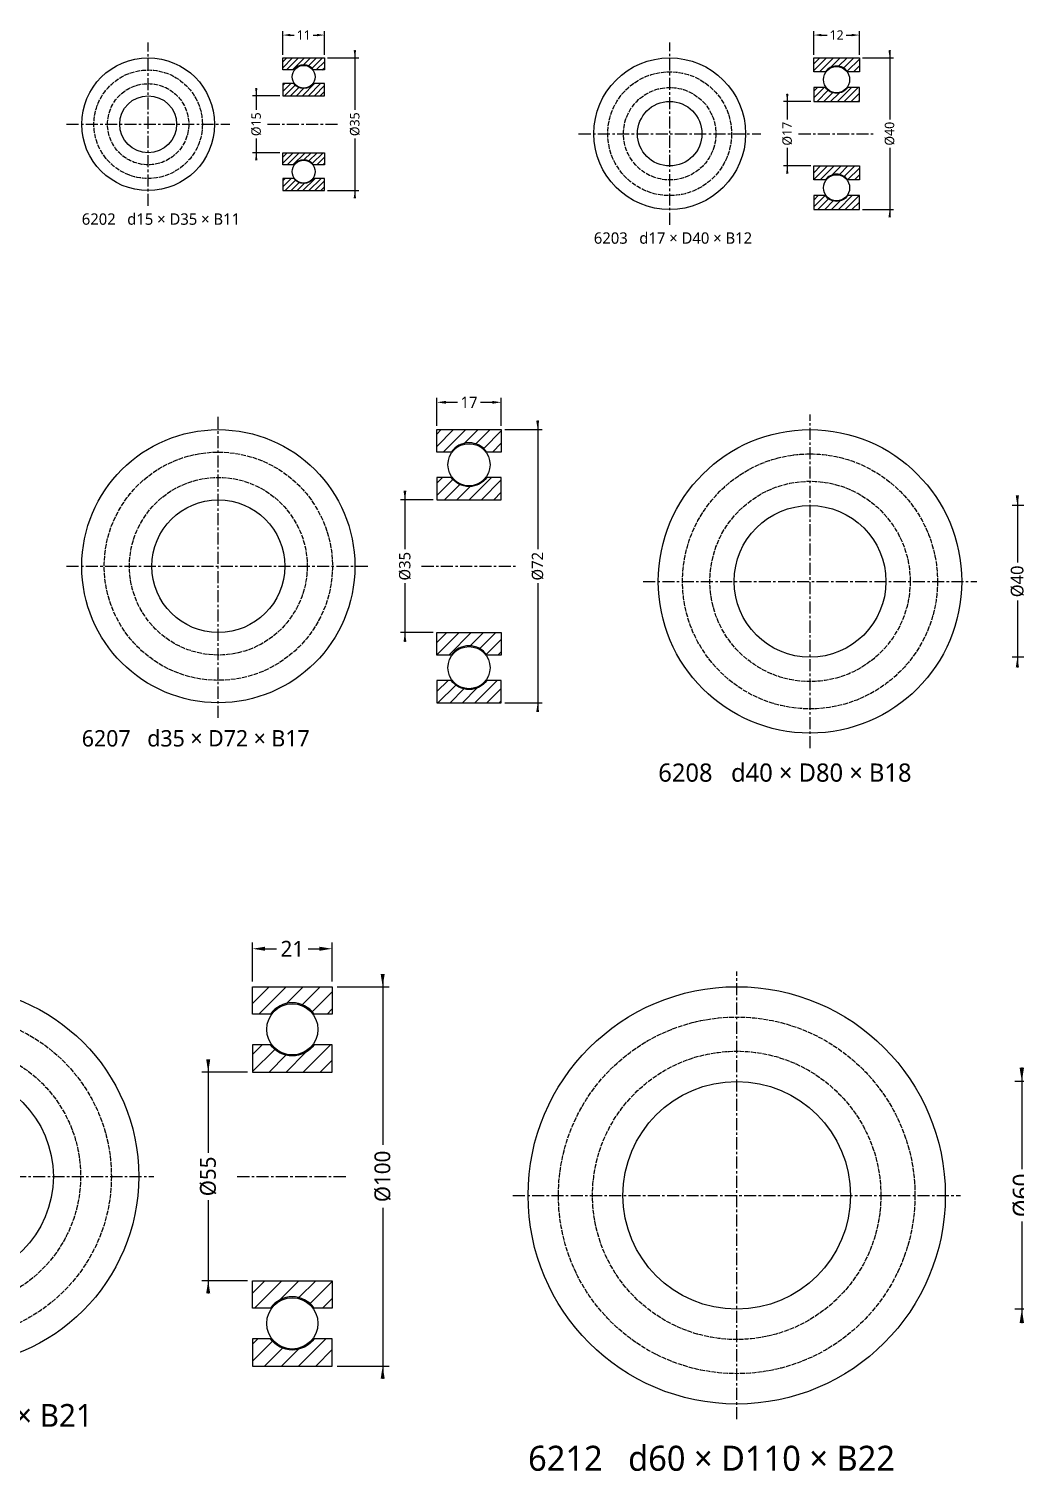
# Model space of a CAD drawing. Header units: millimetres. Extents: x -4 to 1088, y -943 to 2.
# Drawn here: x 256 to 516.1, y -378.5 to 1.6 of the extents above; entities that cross this region are included whole.
import ezdxf

# ---------------------------------------------------------------- set-up
doc = ezdxf.new("R2010")
doc.units = ezdxf.units.MM
doc.linetypes.add('CENTER', pattern=[5.08, 3.175, -0.635, 0.635, -0.635])
doc.linetypes.add('DASHED', pattern=[1.524, 1.27, -0.254])
for name, color, linetype in [('문자', 7, 'CONTINUOUS'), ('숨은선', 3, 'DASHED'), ('외형선', 7, 'CONTINUOUS'), ('중심선', 1, 'CENTER'), ('치수', 4, 'CONTINUOUS'), ('해칭', 8, 'CONTINUOUS')]:
    doc.layers.add(name, color=color, linetype=linetype)
doc.styles.add('CH_KOR', font='malgun.ttf')
doc.dimstyles.new('CH_DIM', dxfattribs={"dimtxt": 2.5, "dimasz": 2, "dimexe": 1, "dimexo": 0.8, "dimgap": 0.8, "dimtad": 1, "dimdec": 0, "dimtxsty": 'CH_KOR', "dimcen": 2.5, "dimclrd": 4, "dimclre": 4, "dimclrt": 4, "dimazin": 3, "dimtfac": 1, "dimtmove": 0, "dimatfit": 3})

# ---------------------------------------------------------------- blocks, each defined once
blk = doc.blocks.new('_CLOSEDFILLED')
at = {"color": 0, "linetype": 'BYBLOCK'}
blk.add_solid([(-1, 0.16), (0, 0), (-1, -0.16)], dxfattribs=at)
blk = doc.blocks.new('*D7')
at = {"color": 4}
for p, q in [((54.5, 19.5), (54.5, 3.75)), ((47.3, 17.5), (55.5, 17.5)), ((54.5, -3.75), (54.5, -19.5)), ((47.3, -17.5), (55.5, -17.5))]:
    blk.add_line(p, q, dxfattribs=at)
at = {"layer": 'Defpoints'}
for p in [(46.5, 17.5), (54.5, 17.5), (46.5, -17.5)]:
    blk.add_point(p, dxfattribs=at)
at = {"layer": '치수', "color": 4, "xscale": 2, "yscale": 2}
for p, rotation in [((54.5, 17.5), 270), ((54.5, -17.5), 90)]:
    blk.add_blockref('_CLOSEDFILLED', p, dxfattribs=dict(at, rotation=rotation))
at = {"layer": '치수', "color": 4, "insert": (54.5, 0), "char_height": 2.5, "attachment_point": 5, "rotation": 90, "style": 'CH_KOR'}
blk.add_mtext('Ø35', dxfattribs=at)
blk = doc.blocks.new('*D8')
at = {"color": 4}
for p, q in [((28.5, 9.5), (28.5, 3.75)), ((34.7, 7.5), (27.5, 7.5)), ((28.5, -3.75), (28.5, -9.5)), ((34.7, -7.5), (27.5, -7.5))]:
    blk.add_line(p, q, dxfattribs=at)
at = {"layer": 'Defpoints'}
for p in [(28.5, 7.5), (35.5, 7.5), (35.5, -7.5)]:
    blk.add_point(p, dxfattribs=at)
at = {"layer": '치수', "color": 4, "xscale": 2, "yscale": 2}
for p, rotation in [((28.5, 7.5), 270), ((28.5, -7.5), 90)]:
    blk.add_blockref('_CLOSEDFILLED', p, dxfattribs=dict(at, rotation=rotation))
at = {"layer": '치수', "color": 4, "insert": (28.5, 0), "char_height": 2.5, "attachment_point": 5, "rotation": 90, "style": 'CH_KOR'}
blk.add_mtext('Ø15', dxfattribs=at)
blk = doc.blocks.new('*D9')
at = {"color": 4}
for p, q in [((35.5, 18.3), (35.5, 24.5)), ((37.5, 23.5), (38.5, 23.5)), ((43.5, 23.5), (44.5, 23.5)), ((46.5, 18.3), (46.5, 24.5))]:
    blk.add_line(p, q, dxfattribs=at)
at = {"layer": 'Defpoints'}
for p in [(35.5, 23.5), (35.5, 17.5), (46.5, 17.5)]:
    blk.add_point(p, dxfattribs=at)
at = {"layer": '치수', "color": 4, "xscale": 2, "yscale": 2, "rotation": 180}
blk.add_blockref('_CLOSEDFILLED', (35.5, 23.5), dxfattribs=at)
at = {"layer": '치수', "color": 4, "xscale": 2, "yscale": 2}
blk.add_blockref('_CLOSEDFILLED', (46.5, 23.5), dxfattribs=at)
at = {"layer": '치수', "color": 4, "insert": (41, 23.5), "char_height": 2.5, "attachment_point": 5, "style": 'CH_KOR'}
blk.add_mtext('11', dxfattribs=at)
blk = doc.blocks.new('*D10')
at = {"color": 4}
for p, q in [((50.8, 20), (59, 20)), ((58, 22), (58, 3.75)), ((58, -3.75), (58, -22)), ((50.8, -20), (59, -20))]:
    blk.add_line(p, q, dxfattribs=at)
at = {"layer": 'Defpoints'}
for p in [(50, 20), (58, 20), (50, -20)]:
    blk.add_point(p, dxfattribs=at)
at = {"layer": '치수', "color": 4, "xscale": 2, "yscale": 2}
for p, rotation in [((58, 20), 270), ((58, -20), 90)]:
    blk.add_blockref('_CLOSEDFILLED', p, dxfattribs=dict(at, rotation=rotation))
at = {"layer": '치수', "color": 4, "insert": (58, 0), "char_height": 2.5, "attachment_point": 5, "rotation": 90, "style": 'CH_KOR'}
blk.add_mtext('Ø40', dxfattribs=at)
blk = doc.blocks.new('*D11')
at = {"color": 4}
for p, q in [((37.2, 8.5), (30, 8.5)), ((31, 10.5), (31, 3.75)), ((31, -3.75), (31, -10.5)), ((37.2, -8.5), (30, -8.5))]:
    blk.add_line(p, q, dxfattribs=at)
at = {"layer": 'Defpoints'}
for p in [(31, 8.5), (38, 8.5), (38, -8.5)]:
    blk.add_point(p, dxfattribs=at)
at = {"layer": '치수', "color": 4, "xscale": 2, "yscale": 2}
for p, rotation in [((31, 8.5), 270), ((31, -8.5), 90)]:
    blk.add_blockref('_CLOSEDFILLED', p, dxfattribs=dict(at, rotation=rotation))
at = {"layer": '치수', "color": 4, "insert": (31, 0), "char_height": 2.5, "attachment_point": 5, "rotation": 90, "style": 'CH_KOR'}
blk.add_mtext('Ø17', dxfattribs=at)
blk = doc.blocks.new('*D12')
at = {"color": 4}
for p, q in [((38, 20.8), (38, 27)), ((50, 20.8), (50, 27)), ((40, 26), (41.5, 26)), ((46.5, 26), (48, 26))]:
    blk.add_line(p, q, dxfattribs=at)
at = {"layer": 'Defpoints'}
for p in [(38, 26), (38, 20), (50, 20)]:
    blk.add_point(p, dxfattribs=at)
at = {"layer": '치수', "color": 4, "xscale": 2, "yscale": 2, "rotation": 180}
blk.add_blockref('_CLOSEDFILLED', (38, 26), dxfattribs=at)
at = {"layer": '치수', "color": 4, "xscale": 2, "yscale": 2}
blk.add_blockref('_CLOSEDFILLED', (50, 26), dxfattribs=at)
at = {"layer": '치수', "color": 4, "insert": (44, 26), "char_height": 2.5, "attachment_point": 5, "style": 'CH_KOR'}
blk.add_mtext('12', dxfattribs=at)
blk = doc.blocks.new('*D22')
at = {"color": 4}
for p, q in [((84.2, 38.4), (84.2, 4.5)), ((75.56, 36), (85.4, 36)), ((84.2, -4.5), (84.2, -38.4)), ((75.56, -36), (85.4, -36))]:
    blk.add_line(p, q, dxfattribs=at)
at = {"layer": 'Defpoints'}
for p in [(74.6, 36), (84.2, 36), (74.6, -36)]:
    blk.add_point(p, dxfattribs=at)
at = {"layer": '치수', "color": 4, "xscale": 2.4, "yscale": 2.4}
for p, rotation in [((84.2, 36), 270), ((84.2, -36), 90)]:
    blk.add_blockref('_CLOSEDFILLED', p, dxfattribs=dict(at, rotation=rotation))
at = {"layer": '치수', "color": 4, "insert": (84.2, 0), "char_height": 3, "attachment_point": 5, "rotation": 90, "style": 'CH_KOR'}
blk.add_mtext('Ø72', dxfattribs=at)
blk = doc.blocks.new('*D23')
at = {"color": 4}
for p, q in [((49.2, 19.9), (49.2, 4.5)), ((56.64, 17.5), (48, 17.5)), ((49.2, -4.5), (49.2, -19.9)), ((56.64, -17.5), (48, -17.5))]:
    blk.add_line(p, q, dxfattribs=at)
at = {"layer": 'Defpoints'}
for p in [(49.2, 17.5), (57.6, 17.5), (57.6, -17.5)]:
    blk.add_point(p, dxfattribs=at)
at = {"layer": '치수', "color": 4, "xscale": 2.4, "yscale": 2.4}
for p, rotation in [((49.2, 17.5), 270), ((49.2, -17.5), 90)]:
    blk.add_blockref('_CLOSEDFILLED', p, dxfattribs=dict(at, rotation=rotation))
at = {"layer": '치수', "color": 4, "insert": (49.2, 0), "char_height": 3, "attachment_point": 5, "rotation": 90, "style": 'CH_KOR'}
blk.add_mtext('Ø35', dxfattribs=at)
blk = doc.blocks.new('*D24')
at = {"color": 4}
for p, q in [((57.6, 36.96), (57.6, 44.4)), ((60, 43.2), (63.1, 43.2)), ((69.1, 43.2), (72.2, 43.2)), ((74.6, 36.96), (74.6, 44.4))]:
    blk.add_line(p, q, dxfattribs=at)
at = {"layer": 'Defpoints'}
for p in [(57.6, 43.2), (57.6, 36), (74.6, 36)]:
    blk.add_point(p, dxfattribs=at)
at = {"layer": '치수', "color": 4, "xscale": 2.4, "yscale": 2.4, "rotation": 180}
blk.add_blockref('_CLOSEDFILLED', (57.6, 43.2), dxfattribs=at)
at = {"layer": '치수', "color": 4, "xscale": 2.4, "yscale": 2.4}
blk.add_blockref('_CLOSEDFILLED', (74.6, 43.2), dxfattribs=at)
at = {"layer": '치수', "color": 4, "insert": (66.1, 43.2), "char_height": 3, "attachment_point": 5, "style": 'CH_KOR'}
blk.add_mtext('17', dxfattribs=at)
blk = doc.blocks.new('*D25')
at = {"color": 4}
for p, q in [((92.67, 42.67), (92.67, 5)), ((83.07, 40), (94, 40)), ((92.67, -5), (92.67, -42.67)), ((83.07, -40), (94, -40))]:
    blk.add_line(p, q, dxfattribs=at)
at = {"layer": 'Defpoints'}
for p in [(82, 40), (92.67, 40), (82, -40)]:
    blk.add_point(p, dxfattribs=at)
at = {"layer": '치수', "color": 4, "xscale": 2.6666666666666665, "yscale": 2.6666666666666665}
for p, rotation in [((92.67, 40), 270), ((92.67, -40), 90)]:
    blk.add_blockref('_CLOSEDFILLED', p, dxfattribs=dict(at, rotation=rotation))
at = {"layer": '치수', "color": 4, "insert": (92.67, 0), "char_height": 3.333, "attachment_point": 5, "rotation": 90, "style": 'CH_KOR'}
blk.add_mtext('Ø80', dxfattribs=at)
blk = doc.blocks.new('*D26')
at = {"color": 4}
for p, q in [((62.93, 20), (53.33, 20)), ((54.67, 22.67), (54.67, 5)), ((54.67, -5), (54.67, -22.67)), ((62.93, -20), (53.33, -20))]:
    blk.add_line(p, q, dxfattribs=at)
at = {"layer": 'Defpoints'}
for p in [(54.67, 20), (64, 20), (64, -20)]:
    blk.add_point(p, dxfattribs=at)
at = {"layer": '치수', "color": 4, "xscale": 2.6666666666666665, "yscale": 2.6666666666666665}
for p, rotation in [((54.67, 20), 270), ((54.67, -20), 90)]:
    blk.add_blockref('_CLOSEDFILLED', p, dxfattribs=dict(at, rotation=rotation))
at = {"layer": '치수', "color": 4, "insert": (54.67, 0), "char_height": 3.333, "attachment_point": 5, "rotation": 90, "style": 'CH_KOR'}
blk.add_mtext('Ø40', dxfattribs=at)
blk = doc.blocks.new('*D27')
at = {"color": 4}
for p, q in [((64, 41.07), (64, 49.33)), ((66.67, 48), (69.67, 48)), ((76.33, 48), (79.33, 48)), ((82, 41.07), (82, 49.33))]:
    blk.add_line(p, q, dxfattribs=at)
at = {"layer": 'Defpoints'}
for p in [(64, 48), (64, 40), (82, 40)]:
    blk.add_point(p, dxfattribs=at)
at = {"layer": '치수', "color": 4, "xscale": 2.6666666666666665, "yscale": 2.6666666666666665, "rotation": 180}
blk.add_blockref('_CLOSEDFILLED', (64, 48), dxfattribs=at)
at = {"layer": '치수', "color": 4, "xscale": 2.6666666666666665, "yscale": 2.6666666666666665}
blk.add_blockref('_CLOSEDFILLED', (82, 48), dxfattribs=at)
at = {"layer": '치수', "color": 4, "insert": (73, 48), "char_height": 3.333, "attachment_point": 5, "style": 'CH_KOR'}
blk.add_mtext('18', dxfattribs=at)
blk = doc.blocks.new('*D34')
at = {"color": 4}
for p, q in [((114.33, 53.33), (114.33, 8.33)), ((102.33, 50), (116, 50)), ((114.33, -8.33), (114.33, -53.33)), ((102.33, -50), (116, -50))]:
    blk.add_line(p, q, dxfattribs=at)
at = {"layer": 'Defpoints'}
for p in [(101, 50), (114.33, 50), (101, -50)]:
    blk.add_point(p, dxfattribs=at)
at = {"layer": '치수', "color": 4, "xscale": 3.3333333333333335, "yscale": 3.3333333333333335}
for p, rotation in [((114.33, 50), 270), ((114.33, -50), 90)]:
    blk.add_blockref('_CLOSEDFILLED', p, dxfattribs=dict(at, rotation=rotation))
at = {"layer": '치수', "color": 4, "insert": (114.33, 0), "char_height": 4.167, "attachment_point": 5, "rotation": 90, "style": 'CH_KOR'}
blk.add_mtext('Ø100', dxfattribs=at)
blk = doc.blocks.new('*D35')
at = {"color": 4}
for p, q in [((68.33, 30.83), (68.33, 6.25)), ((78.67, 27.5), (66.67, 27.5)), ((68.33, -6.25), (68.33, -30.83)), ((78.67, -27.5), (66.67, -27.5))]:
    blk.add_line(p, q, dxfattribs=at)
at = {"layer": 'Defpoints'}
for p in [(68.33, 27.5), (80, 27.5), (80, -27.5)]:
    blk.add_point(p, dxfattribs=at)
at = {"layer": '치수', "color": 4, "xscale": 3.3333333333333335, "yscale": 3.3333333333333335}
for p, rotation in [((68.33, 27.5), 270), ((68.33, -27.5), 90)]:
    blk.add_blockref('_CLOSEDFILLED', p, dxfattribs=dict(at, rotation=rotation))
at = {"layer": '치수', "color": 4, "insert": (68.33, 0), "char_height": 4.167, "attachment_point": 5, "rotation": 90, "style": 'CH_KOR'}
blk.add_mtext('Ø55', dxfattribs=at)
blk = doc.blocks.new('*D36')
at = {"color": 4}
for p, q in [((80, 51.33), (80, 61.67)), ((101, 51.33), (101, 61.67)), ((83.33, 60), (86.33, 60)), ((94.67, 60), (97.67, 60))]:
    blk.add_line(p, q, dxfattribs=at)
at = {"layer": 'Defpoints'}
for p in [(80, 60), (80, 50), (101, 50)]:
    blk.add_point(p, dxfattribs=at)
at = {"layer": '치수', "color": 4, "xscale": 3.3333333333333335, "yscale": 3.3333333333333335, "rotation": 180}
blk.add_blockref('_CLOSEDFILLED', (80, 60), dxfattribs=at)
at = {"layer": '치수', "color": 4, "xscale": 3.3333333333333335, "yscale": 3.3333333333333335}
blk.add_blockref('_CLOSEDFILLED', (101, 60), dxfattribs=at)
at = {"layer": '치수', "color": 4, "insert": (90.5, 60), "char_height": 4.167, "attachment_point": 5, "style": 'CH_KOR'}
blk.add_mtext('21', dxfattribs=at)
blk = doc.blocks.new('*D37')
at = {"color": 4}
for p, q in [((124.67, 58.67), (124.67, 9.17)), ((111.47, 55), (126.5, 55)), ((124.67, -9.17), (124.67, -58.67)), ((111.47, -55), (126.5, -55))]:
    blk.add_line(p, q, dxfattribs=at)
at = {"layer": 'Defpoints'}
for p in [(110, 55), (124.67, 55), (110, -55)]:
    blk.add_point(p, dxfattribs=at)
at = {"layer": '치수', "color": 4, "xscale": 3.6666666666666665, "yscale": 3.6666666666666665}
for p, rotation in [((124.67, 55), 270), ((124.67, -55), 90)]:
    blk.add_blockref('_CLOSEDFILLED', p, dxfattribs=dict(at, rotation=rotation))
at = {"layer": '치수', "color": 4, "insert": (124.67, 0), "char_height": 4.583, "attachment_point": 5, "rotation": 90, "style": 'CH_KOR'}
blk.add_mtext('Ø110', dxfattribs=at)
blk = doc.blocks.new('*D38')
at = {"color": 4}
for p, q in [((75.17, 33.67), (75.17, 6.88)), ((86.53, 30), (73.33, 30)), ((75.17, -6.87), (75.17, -33.67)), ((86.53, -30), (73.33, -30))]:
    blk.add_line(p, q, dxfattribs=at)
at = {"layer": 'Defpoints'}
for p in [(75.17, 30), (88, 30), (88, -30)]:
    blk.add_point(p, dxfattribs=at)
at = {"layer": '치수', "color": 4, "xscale": 3.6666666666666665, "yscale": 3.6666666666666665}
for p, rotation in [((75.17, 30), 270), ((75.17, -30), 90)]:
    blk.add_blockref('_CLOSEDFILLED', p, dxfattribs=dict(at, rotation=rotation))
at = {"layer": '치수', "color": 4, "insert": (75.17, 0), "char_height": 4.583, "attachment_point": 5, "rotation": 90, "style": 'CH_KOR'}
blk.add_mtext('Ø60', dxfattribs=at)
blk = doc.blocks.new('*D39')
at = {"color": 4}
for p, q in [((88, 56.47), (88, 67.83)), ((91.67, 66), (94.42, 66)), ((103.58, 66), (106.33, 66)), ((110, 56.47), (110, 67.83))]:
    blk.add_line(p, q, dxfattribs=at)
at = {"layer": 'Defpoints'}
for p in [(88, 66), (88, 55), (110, 55)]:
    blk.add_point(p, dxfattribs=at)
at = {"layer": '치수', "color": 4, "xscale": 3.6666666666666665, "yscale": 3.6666666666666665, "rotation": 180}
blk.add_blockref('_CLOSEDFILLED', (88, 66), dxfattribs=at)
at = {"layer": '치수', "color": 4, "xscale": 3.6666666666666665, "yscale": 3.6666666666666665}
blk.add_blockref('_CLOSEDFILLED', (110, 66), dxfattribs=at)
at = {"layer": '치수', "color": 4, "insert": (99, 66), "char_height": 4.583, "attachment_point": 5, "style": 'CH_KOR'}
blk.add_mtext('22', dxfattribs=at)
blk = doc.blocks.new('BRG_6202')
at = {"layer": '해칭'}
h = blk.add_hatch(dxfattribs=at)
h.set_pattern_fill('ANSI31', scale=0.35)
h.paths.add_polyline_path([(35.5, 17.5), (46.5, 17.5), (46.5, 14.3), (43.55, 14.3, 0.51797), (38.45, 14.3), (35.5, 14.3)])
h = blk.add_hatch(dxfattribs=at)
h.set_pattern_fill('ANSI31', scale=0.35)
h.paths.add_polyline_path([(35.5, 7.5), (46.5, 7.5), (46.5, 10.7), (43.55, 10.7, -0.51797), (38.45, 10.7), (35.5, 10.7)])
h = blk.add_hatch(dxfattribs=at)
h.set_pattern_fill('ANSI31', scale=0.35)
h.paths.add_polyline_path([(35.5, -7.5), (46.5, -7.5), (46.5, -10.7), (43.55, -10.7, 0.51797), (38.45, -10.7), (35.5, -10.7)])
h = blk.add_hatch(dxfattribs=at)
h.set_pattern_fill('ANSI31', scale=0.35)
h.paths.add_polyline_path([(35.5, -17.5), (46.5, -17.5), (46.5, -14.3), (43.55, -14.3, -0.51797), (38.45, -14.3), (35.5, -14.3)])
at = {"layer": '숨은선'}
for radius in [14.3, 10.7]:
    blk.add_circle((0, 0), radius, dxfattribs=at)
at = {"layer": '외형선'}
for points in [[(35.5, 17.5), (46.5, 17.5), (46.5, 14.3), (43.55, 14.3, 0.51797), (38.45, 14.3), (35.5, 14.3)], [(35.5, 7.5), (46.5, 7.5), (46.5, 10.7), (43.55, 10.7, -0.51797), (38.45, 10.7), (35.5, 10.7)], [(35.5, -7.5), (46.5, -7.5), (46.5, -10.7), (43.55, -10.7, 0.51797), (38.45, -10.7), (35.5, -10.7)], [(35.5, -17.5), (46.5, -17.5), (46.5, -14.3), (43.55, -14.3, -0.51797), (38.45, -14.3), (35.5, -14.3)]]:
    blk.add_lwpolyline(points, format="xyb", close=True, dxfattribs=at)
for centre, radius in [((0, 0), 17.5), ((41, 12.5), 3), ((0, 0), 7.5), ((41, -12.5), 3)]:
    blk.add_circle(centre, radius, dxfattribs=at)
at = {"layer": '중심선'}
for p, q in [((0, -21.5), (0, 21.5)), ((-21.5, 0), (21.5, 0)), ((31.5, 0), (50.5, 0))]:
    blk.add_line(p, q, dxfattribs=at)
at = {"layer": '문자', "style": 'CH_KOR'}
blk.add_text('6202   d15 × D35 × B11', height=3, dxfattribs=at).set_placement((-17.5, -26.5))
at = {"layer": '치수'}
dim = blk.add_linear_dim(base=(35.5, 23.5), p1=(35.5, 17.5), p2=(46.5, 17.5), dimstyle='CH_DIM', override={"dimscale": 1}, dxfattribs=at)
dim.commit()
dim.dimension.update_dxf_attribs({"geometry": '*D9', "text_midpoint": (41, 23.5)})
for base, p1, p2, text, picture, middle in [((54.5, 17.5), (46.5, 17.5), (46.5, -17.5), 'Ø35', '*D7', (54.5, 0)), ((28.5, 7.5), (35.5, 7.5), (35.5, -7.5), 'Ø15', '*D8', (28.5, 0))]:
    dim = blk.add_linear_dim(base=base, p1=p1, p2=p2, angle=90, text=text, dimstyle='CH_DIM', override={"dimscale": 1}, dxfattribs=at)
    dim.commit()
    dim.dimension.update_dxf_attribs({"geometry": picture, "text_midpoint": middle})
blk = doc.blocks.new('BRG_6203')
at = {"layer": '해칭'}
h = blk.add_hatch(dxfattribs=at)
h.set_pattern_fill('ANSI31', scale=0.4)
h.paths.add_polyline_path([(38, 20), (50, 20), (50, 16.32), (46.93, 16.32, 0.51797), (41.07, 16.32), (38, 16.32)])
h = blk.add_hatch(dxfattribs=at)
h.set_pattern_fill('ANSI31', scale=0.4)
h.paths.add_polyline_path([(38, 8.5), (50, 8.5), (50, 12.18), (46.93, 12.18, -0.51797), (41.07, 12.18), (38, 12.18)])
h = blk.add_hatch(dxfattribs=at)
h.set_pattern_fill('ANSI31', scale=0.4)
h.paths.add_polyline_path([(38, -8.5), (50, -8.5), (50, -12.18), (46.93, -12.18, 0.51797), (41.07, -12.18), (38, -12.18)])
h = blk.add_hatch(dxfattribs=at)
h.set_pattern_fill('ANSI31', scale=0.4)
h.paths.add_polyline_path([(38, -20), (50, -20), (50, -16.32), (46.93, -16.32, -0.51797), (41.07, -16.32), (38, -16.32)])
at = {"layer": '숨은선'}
for radius in [16.32, 12.18]:
    blk.add_circle((0, 0), radius, dxfattribs=at)
at = {"layer": '외형선'}
for points in [[(38, 20), (50, 20), (50, 16.32), (46.93, 16.32, 0.51797), (41.07, 16.32), (38, 16.32)], [(38, 8.5), (50, 8.5), (50, 12.18), (46.93, 12.18, -0.51797), (41.07, 12.18), (38, 12.18)], [(38, -8.5), (50, -8.5), (50, -12.18), (46.93, -12.18, 0.51797), (41.07, -12.18), (38, -12.18)], [(38, -20), (50, -20), (50, -16.32), (46.93, -16.32, -0.51797), (41.07, -16.32), (38, -16.32)]]:
    blk.add_lwpolyline(points, format="xyb", close=True, dxfattribs=at)
for centre, radius in [((0, 0), 20), ((44, 14.25), 3.45), ((0, 0), 8.5), ((44, -14.25), 3.45)]:
    blk.add_circle(centre, radius, dxfattribs=at)
at = {"layer": '중심선'}
for p, q in [((0, -24), (0, 24)), ((-24, 0), (24, 0)), ((34, 0), (54, 0))]:
    blk.add_line(p, q, dxfattribs=at)
at = {"layer": '문자', "style": 'CH_KOR'}
blk.add_text('6203   d17 × D40 × B12', height=3, dxfattribs=at).set_placement((-20, -29))
at = {"layer": '치수'}
dim = blk.add_linear_dim(base=(38, 26), p1=(38, 20), p2=(50, 20), dimstyle='CH_DIM', override={"dimscale": 1}, dxfattribs=at)
dim.commit()
dim.dimension.update_dxf_attribs({"geometry": '*D12', "text_midpoint": (44, 26)})
for base, p1, p2, text, picture, middle in [((58, 20), (50, 20), (50, -20), 'Ø40', '*D10', (58, 0)), ((31, 8.5), (38, 8.5), (38, -8.5), 'Ø17', '*D11', (31, 0))]:
    dim = blk.add_linear_dim(base=base, p1=p1, p2=p2, angle=90, text=text, dimstyle='CH_DIM', override={"dimscale": 1}, dxfattribs=at)
    dim.commit()
    dim.dimension.update_dxf_attribs({"geometry": picture, "text_midpoint": middle})
blk = doc.blocks.new('BRG_6207')
at = {"layer": '해칭'}
h = blk.add_hatch(dxfattribs=at)
h.set_pattern_fill('ANSI31', scale=0.72)
h.paths.add_polyline_path([(57.6, 36), (74.6, 36), (74.6, 30.08), (70.81, 30.08, 0.51797), (61.39, 30.08), (57.6, 30.08)])
h = blk.add_hatch(dxfattribs=at)
h.set_pattern_fill('ANSI31', scale=0.72)
h.paths.add_polyline_path([(57.6, 17.5), (74.6, 17.5), (74.6, 23.42), (70.81, 23.42, -0.51797), (61.39, 23.42), (57.6, 23.42)])
h = blk.add_hatch(dxfattribs=at)
h.set_pattern_fill('ANSI31', scale=0.72)
h.paths.add_polyline_path([(57.6, -17.5), (74.6, -17.5), (74.6, -23.42), (70.81, -23.42, 0.51797), (61.39, -23.42), (57.6, -23.42)])
h = blk.add_hatch(dxfattribs=at)
h.set_pattern_fill('ANSI31', scale=0.72)
h.paths.add_polyline_path([(57.6, -36), (74.6, -36), (74.6, -30.08), (70.81, -30.08, -0.51797), (61.39, -30.08), (57.6, -30.08)])
at = {"layer": '숨은선'}
for radius in [30.08, 23.42]:
    blk.add_circle((0, 0), radius, dxfattribs=at)
at = {"layer": '외형선'}
for points in [[(57.6, 36), (74.6, 36), (74.6, 30.08), (70.81, 30.08, 0.51797), (61.39, 30.08), (57.6, 30.08)], [(57.6, 17.5), (74.6, 17.5), (74.6, 23.42), (70.81, 23.42, -0.51797), (61.39, 23.42), (57.6, 23.42)], [(57.6, -17.5), (74.6, -17.5), (74.6, -23.42), (70.81, -23.42, 0.51797), (61.39, -23.42), (57.6, -23.42)], [(57.6, -36), (74.6, -36), (74.6, -30.08), (70.81, -30.08, -0.51797), (61.39, -30.08), (57.6, -30.08)]]:
    blk.add_lwpolyline(points, format="xyb", close=True, dxfattribs=at)
for centre, radius in [((0, 0), 36), ((66.1, 26.75), 5.55), ((0, 0), 17.5), ((66.1, -26.75), 5.55)]:
    blk.add_circle(centre, radius, dxfattribs=at)
at = {"layer": '중심선'}
for p, q in [((0, -40), (0, 40)), ((-40, 0), (40, 0)), ((53.6, 0), (78.6, 0))]:
    blk.add_line(p, q, dxfattribs=at)
at = {"layer": '문자', "style": 'CH_KOR'}
blk.add_text('6207   d35 × D72 × B17', height=4.32, dxfattribs=at).set_placement((-36, -47.52))
at = {"layer": '치수'}
dim = blk.add_linear_dim(base=(57.6, 43.2), p1=(57.6, 36), p2=(74.6, 36), dimstyle='CH_DIM', override={"dimscale": 1.2}, dxfattribs=at)
dim.commit()
dim.dimension.update_dxf_attribs({"geometry": '*D24', "text_midpoint": (66.1, 43.2)})
for base, p1, p2, text, picture, middle in [((84.2, 36), (74.6, 36), (74.6, -36), 'Ø72', '*D22', (84.2, 0)), ((49.2, 17.5), (57.6, 17.5), (57.6, -17.5), 'Ø35', '*D23', (49.2, 0))]:
    dim = blk.add_linear_dim(base=base, p1=p1, p2=p2, angle=90, text=text, dimstyle='CH_DIM', override={"dimscale": 1.2}, dxfattribs=at)
    dim.commit()
    dim.dimension.update_dxf_attribs({"geometry": picture, "text_midpoint": middle})
blk = doc.blocks.new('BRG_6208')
at = {"layer": '해칭'}
h = blk.add_hatch(dxfattribs=at)
h.set_pattern_fill('ANSI31', scale=0.8)
h.paths.add_polyline_path([(64, 40), (82, 40), (82, 33.6), (78.1, 33.6, 0.51797), (67.9, 33.6), (64, 33.6)])
h = blk.add_hatch(dxfattribs=at)
h.set_pattern_fill('ANSI31', scale=0.8)
h.paths.add_polyline_path([(64, 20), (82, 20), (82, 26.4), (78.1, 26.4, -0.51797), (67.9, 26.4), (64, 26.4)])
h = blk.add_hatch(dxfattribs=at)
h.set_pattern_fill('ANSI31', scale=0.8)
h.paths.add_polyline_path([(64, -20), (82, -20), (82, -26.4), (78.1, -26.4, 0.51797), (67.9, -26.4), (64, -26.4)])
h = blk.add_hatch(dxfattribs=at)
h.set_pattern_fill('ANSI31', scale=0.8)
h.paths.add_polyline_path([(64, -40), (82, -40), (82, -33.6), (78.1, -33.6, -0.51797), (67.9, -33.6), (64, -33.6)])
at = {"layer": '숨은선'}
for radius in [33.6, 26.4]:
    blk.add_circle((0, 0), radius, dxfattribs=at)
at = {"layer": '외형선'}
for points in [[(64, 40), (82, 40), (82, 33.6), (78.1, 33.6, 0.51797), (67.9, 33.6), (64, 33.6)], [(64, 20), (82, 20), (82, 26.4), (78.1, 26.4, -0.51797), (67.9, 26.4), (64, 26.4)], [(64, -20), (82, -20), (82, -26.4), (78.1, -26.4, 0.51797), (67.9, -26.4), (64, -26.4)], [(64, -40), (82, -40), (82, -33.6), (78.1, -33.6, -0.51797), (67.9, -33.6), (64, -33.6)]]:
    blk.add_lwpolyline(points, format="xyb", close=True, dxfattribs=at)
for centre, radius in [((0, 0), 40), ((73, 30), 6), ((0, 0), 20), ((73, -30), 6)]:
    blk.add_circle(centre, radius, dxfattribs=at)
at = {"layer": '중심선'}
for p, q in [((0, -44), (0, 44)), ((-44, 0), (44, 0)), ((60, 0), (86, 0))]:
    blk.add_line(p, q, dxfattribs=at)
at = {"layer": '문자', "style": 'CH_KOR'}
blk.add_text('6208   d40 × D80 × B18', height=4.8, dxfattribs=at).set_placement((-40, -52.8))
at = {"layer": '치수'}
dim = blk.add_linear_dim(base=(64, 48), p1=(64, 40), p2=(82, 40), dimstyle='CH_DIM', override={"dimscale": 1.333333}, dxfattribs=at)
dim.commit()
dim.dimension.update_dxf_attribs({"geometry": '*D27', "text_midpoint": (73, 48)})
for base, p1, p2, text, picture, middle in [((92.67, 40), (82, 40), (82, -40), 'Ø80', '*D25', (92.67, 0)), ((54.67, 20), (64, 20), (64, -20), 'Ø40', '*D26', (54.67, 0))]:
    dim = blk.add_linear_dim(base=base, p1=p1, p2=p2, angle=90, text=text, dimstyle='CH_DIM', override={"dimscale": 1.333333}, dxfattribs=at)
    dim.commit()
    dim.dimension.update_dxf_attribs({"geometry": picture, "text_midpoint": middle})
blk = doc.blocks.new('BRG_6211')
at = {"layer": '해칭'}
h = blk.add_hatch(dxfattribs=at)
h.set_pattern_fill('ANSI31')
h.paths.add_polyline_path([(80, 50), (101, 50), (101, 42.8), (96.23, 42.8, 0.51797), (84.77, 42.8), (80, 42.8)])
h = blk.add_hatch(dxfattribs=at)
h.set_pattern_fill('ANSI31')
h.paths.add_polyline_path([(80, 27.5), (101, 27.5), (101, 34.7), (96.23, 34.7, -0.51797), (84.77, 34.7), (80, 34.7)])
h = blk.add_hatch(dxfattribs=at)
h.set_pattern_fill('ANSI31')
h.paths.add_polyline_path([(80, -27.5), (101, -27.5), (101, -34.7), (96.23, -34.7, 0.51797), (84.77, -34.7), (80, -34.7)])
h = blk.add_hatch(dxfattribs=at)
h.set_pattern_fill('ANSI31')
h.paths.add_polyline_path([(80, -50), (101, -50), (101, -42.8), (96.23, -42.8, -0.51797), (84.77, -42.8), (80, -42.8)])
at = {"layer": '숨은선'}
for radius in [42.8, 34.7]:
    blk.add_circle((0, 0), radius, dxfattribs=at)
at = {"layer": '외형선'}
for points in [[(80, 50), (101, 50), (101, 42.8), (96.23, 42.8, 0.51797), (84.77, 42.8), (80, 42.8)], [(80, 27.5), (101, 27.5), (101, 34.7), (96.23, 34.7, -0.51797), (84.77, 34.7), (80, 34.7)], [(80, -27.5), (101, -27.5), (101, -34.7), (96.23, -34.7, 0.51797), (84.77, -34.7), (80, -34.7)], [(80, -50), (101, -50), (101, -42.8), (96.23, -42.8, -0.51797), (84.77, -42.8), (80, -42.8)]]:
    blk.add_lwpolyline(points, format="xyb", close=True, dxfattribs=at)
for centre, radius in [((0, 0), 50), ((90.5, 38.75), 6.75), ((0, 0), 27.5), ((90.5, -38.75), 6.75)]:
    blk.add_circle(centre, radius, dxfattribs=at)
at = {"layer": '중심선'}
for p, q in [((0, -54), (0, 54)), ((-54, 0), (54, 0)), ((76, 0), (105, 0))]:
    blk.add_line(p, q, dxfattribs=at)
at = {"layer": '문자', "style": 'CH_KOR'}
blk.add_text('6211   d55 × D100 × B21', height=6, dxfattribs=at).set_placement((-50, -66))
at = {"layer": '치수'}
dim = blk.add_linear_dim(base=(80, 60), p1=(80, 50), p2=(101, 50), dimstyle='CH_DIM', override={"dimscale": 1.666667}, dxfattribs=at)
dim.commit()
dim.dimension.update_dxf_attribs({"geometry": '*D36', "text_midpoint": (90.5, 60)})
for base, p1, p2, text, picture, middle in [((114.33, 50), (101, 50), (101, -50), 'Ø100', '*D34', (114.33, 0)), ((68.33, 27.5), (80, 27.5), (80, -27.5), 'Ø55', '*D35', (68.33, 0))]:
    dim = blk.add_linear_dim(base=base, p1=p1, p2=p2, angle=90, text=text, dimstyle='CH_DIM', override={"dimscale": 1.666667}, dxfattribs=at)
    dim.commit()
    dim.dimension.update_dxf_attribs({"geometry": picture, "text_midpoint": middle})
blk = doc.blocks.new('BRG_6212')
at = {"layer": '해칭'}
h = blk.add_hatch(dxfattribs=at)
h.set_pattern_fill('ANSI31', scale=1.1)
h.paths.add_polyline_path([(88, 55), (110, 55), (110, 47), (105.37, 47, 0.51797), (92.63, 47), (88, 47)])
h = blk.add_hatch(dxfattribs=at)
h.set_pattern_fill('ANSI31', scale=1.1)
h.paths.add_polyline_path([(88, 30), (110, 30), (110, 38), (105.37, 38, -0.51797), (92.63, 38), (88, 38)])
h = blk.add_hatch(dxfattribs=at)
h.set_pattern_fill('ANSI31', scale=1.1)
h.paths.add_polyline_path([(88, -30), (110, -30), (110, -38), (105.37, -38, 0.51797), (92.63, -38), (88, -38)])
h = blk.add_hatch(dxfattribs=at)
h.set_pattern_fill('ANSI31', scale=1.1)
h.paths.add_polyline_path([(88, -55), (110, -55), (110, -47), (105.37, -47, -0.51797), (92.63, -47), (88, -47)])
at = {"layer": '숨은선'}
for radius in [47, 38]:
    blk.add_circle((0, 0), radius, dxfattribs=at)
at = {"layer": '외형선'}
for points in [[(88, 55), (110, 55), (110, 47), (105.37, 47, 0.51797), (92.63, 47), (88, 47)], [(88, 30), (110, 30), (110, 38), (105.37, 38, -0.51797), (92.63, 38), (88, 38)], [(88, -30), (110, -30), (110, -38), (105.37, -38, 0.51797), (92.63, -38), (88, -38)], [(88, -55), (110, -55), (110, -47), (105.37, -47, -0.51797), (92.63, -47), (88, -47)]]:
    blk.add_lwpolyline(points, format="xyb", close=True, dxfattribs=at)
for centre, radius in [((0, 0), 55), ((99, 42.5), 7.5), ((0, 0), 30), ((99, -42.5), 7.5)]:
    blk.add_circle(centre, radius, dxfattribs=at)
at = {"layer": '중심선'}
for p, q in [((0, -59), (0, 59)), ((-59, 0), (59, 0)), ((84, 0), (114, 0))]:
    blk.add_line(p, q, dxfattribs=at)
at = {"layer": '문자', "style": 'CH_KOR'}
blk.add_text('6212   d60 × D110 × B22', height=6.6, dxfattribs=at).set_placement((-55, -72.6))
at = {"layer": '치수'}
dim = blk.add_linear_dim(base=(88, 66), p1=(88, 55), p2=(110, 55), dimstyle='CH_DIM', override={"dimscale": 1.833333}, dxfattribs=at)
dim.commit()
dim.dimension.update_dxf_attribs({"geometry": '*D39', "text_midpoint": (99, 66)})
for base, p1, p2, text, picture, middle in [((124.67, 55), (110, 55), (110, -55), 'Ø110', '*D37', (124.67, 0)), ((75.17, 30), (88, 30), (88, -30), 'Ø60', '*D38', (75.17, 0))]:
    dim = blk.add_linear_dim(base=base, p1=p1, p2=p2, angle=90, text=text, dimstyle='CH_DIM', override={"dimscale": 1.833333}, dxfattribs=at)
    dim.commit()
    dim.dimension.update_dxf_attribs({"geometry": picture, "text_midpoint": middle})

msp = doc.modelspace()

# ---------------------------------------------------------------- block references
for name, p in [('BRG_6202', (287.5, -23.5)), ('BRG_6203', (425, -26)), ('BRG_6207', (306, -140)), ('BRG_6208', (462, -144)), ('BRG_6211', (235, -300.83)), ('BRG_6212', (442.67, -305.83))]:
    msp.add_blockref(name, p)

doc.saveas('drawing.dxf')
